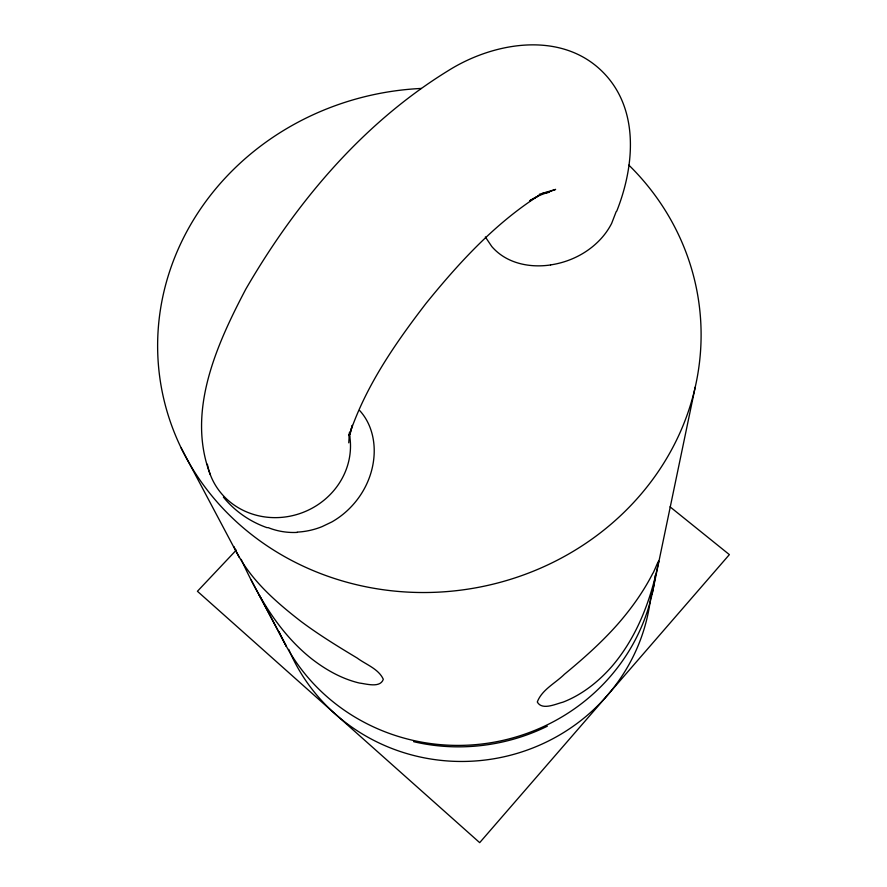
<?xml version="1.0" encoding="UTF-8"?>
<svg xmlns="http://www.w3.org/2000/svg" width="887" height="887" viewBox="0 0 887 887"><rect width="100%" height="100%" fill="white"/><g stroke="black" fill="none" stroke-linecap="round" stroke-linejoin="round"><path stroke-width="1.33" d="M349.478 437.202L349.567 432.446M348.757 442.835L349.445 432.612M658.165 564.099C660.859 553.765 653.542 573.268 652.721 573.501C643.474 591.607 631.566 608.26 618.261 623.583C601.974 642.133 583.458 658.564 564.454 674.242C555.439 683.178 541.89 689.665 537.289 702.005C542.057 710.675 555.683 703.968 563.012 702.149C581.961 694.809 598.326 681.837 611.653 666.68C636.256 638.119 650.149 601.985 657.877 565.474M652.034 594.412L695.208 387.175M350.088 434.076L352.316 425.372L349.19 435.34C365.333 386.544 395.092 343.613 426.181 303.21C459.144 262.607 495.212 223.169 539.728 194.996L529.672 200.761L539.207 195.528L555.628 189.408L539.318 194.286M616.221 211.538L611.664 223.358A77.524 69.896 -1.8 0 1 597.993 241.818A82.047 73.931 -2 0 1 550.572 264.914M616.731 211.195C634.127 167.333 639.549 111.452 604.923 74.22C563.6 29.97 494.325 41.501 447.902 70.882C362.306 123.57 295.704 202.979 245.732 289.273C216.572 344.81 186.181 411.812 210.308 474.667M236.297 550.084L197.424 591.285L479.69 842.65L729.369 554.619L670.04 506.832M547.334 726.198C506.222 746.466 458.302 752.209 413.641 741.676M542.966 193.166L549.363 192.313L545.35 192.612M550.572 264.958C536.025 267.087 520.625 265.59 507.419 258.816A53.719 48.641 -2 0 1 491.808 246.553L485.344 236.94M267.242 527.743C250.101 521.767 234.811 511.211 223.391 497.097M233.902 546.558C247.905 577.559 274.582 600.976 301.003 621.432C318.921 634.826 338.014 646.523 357.173 658.043C365.976 664.585 378.538 668.798 383.317 679.287C380.224 688.279 366.453 683.855 359.357 683.034C341.85 678.877 325.839 669.818 311.703 658.853C279.228 633.185 258.128 596.463 241.164 559.375M258.949 594.556L286.379 646.368L251.221 580.142M181.214 448.079L239.268 557.479M628.883 165.126A272.132 251.786 -8.1 0 1 561.404 558.045A272.132 251.786 -8.1 0 1 167.366 412.499A272.132 251.786 -8.1 0 1 421.292 88.445M650.903 595.343A188.643 182.467 -8.1 0 1 490.356 759.327A188.643 182.467 -8.1 0 1 288.763 649.428M349.489 434.674A72.701 67.966 -20.5 0 1 290.77 516.034A72.701 67.966 -20.5 0 1 207.37 464.223M359.645 410.515A55.759 52.289 -17.9 0 1 361.829 413.054C371.642 425.272 375.29 441.538 373.959 456.96A85.862 80.407 -20.1 0 1 351.784 506.122A80.584 75.528 -20 0 1 331.926 521.9L322.081 526.623A72.512 68.055 -20 0 1 297.234 532.122M297.234 532.411A67.878 63.753 -20.2 0 1 268.062 527.577M655.327 575.142A196.681 189.441 -8.1 0 1 488.316 743.14A196.681 189.441 -8.1 0 1 279.106 631.71"/></g></svg>
